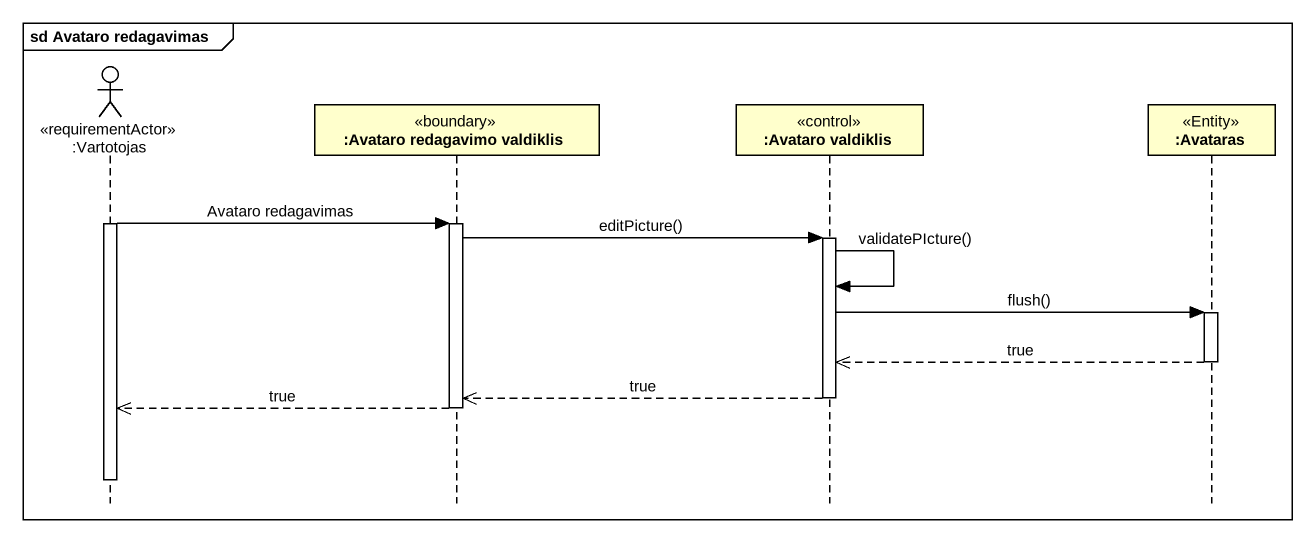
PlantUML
@startuml
mainframe sd Avataro redagavimas
hide footbox
actor ":Vartotojas" as Vartotojas <<requirementActor>>
participant ":Avataro redagavimo valdiklis" as Avataro_redagavimo_valdiklis <<boundary>>
participant ":Avataro valdiklis" as Avataro_valdiklis <<control>>
participant ":Avataras" as Avataras <<Entity>>

activate Vartotojas
Vartotojas -> Avataro_redagavimo_valdiklis : Avataro redagavimas
activate Avataro_redagavimo_valdiklis
Avataro_redagavimo_valdiklis -> Avataro_valdiklis : editPicture()
activate Avataro_valdiklis
Avataro_valdiklis -> Avataro_valdiklis : validatePIcture()
Avataro_valdiklis -> Avataras : flush()
activate Avataras
Avataras -->> Avataro_valdiklis : true
deactivate Avataras
Avataro_valdiklis -->> Avataro_redagavimo_valdiklis : true
deactivate Avataro_valdiklis
Avataro_redagavimo_valdiklis -->> Vartotojas : true
deactivate Avataro_redagavimo_valdiklis
deactivate Vartotojas
@enduml
